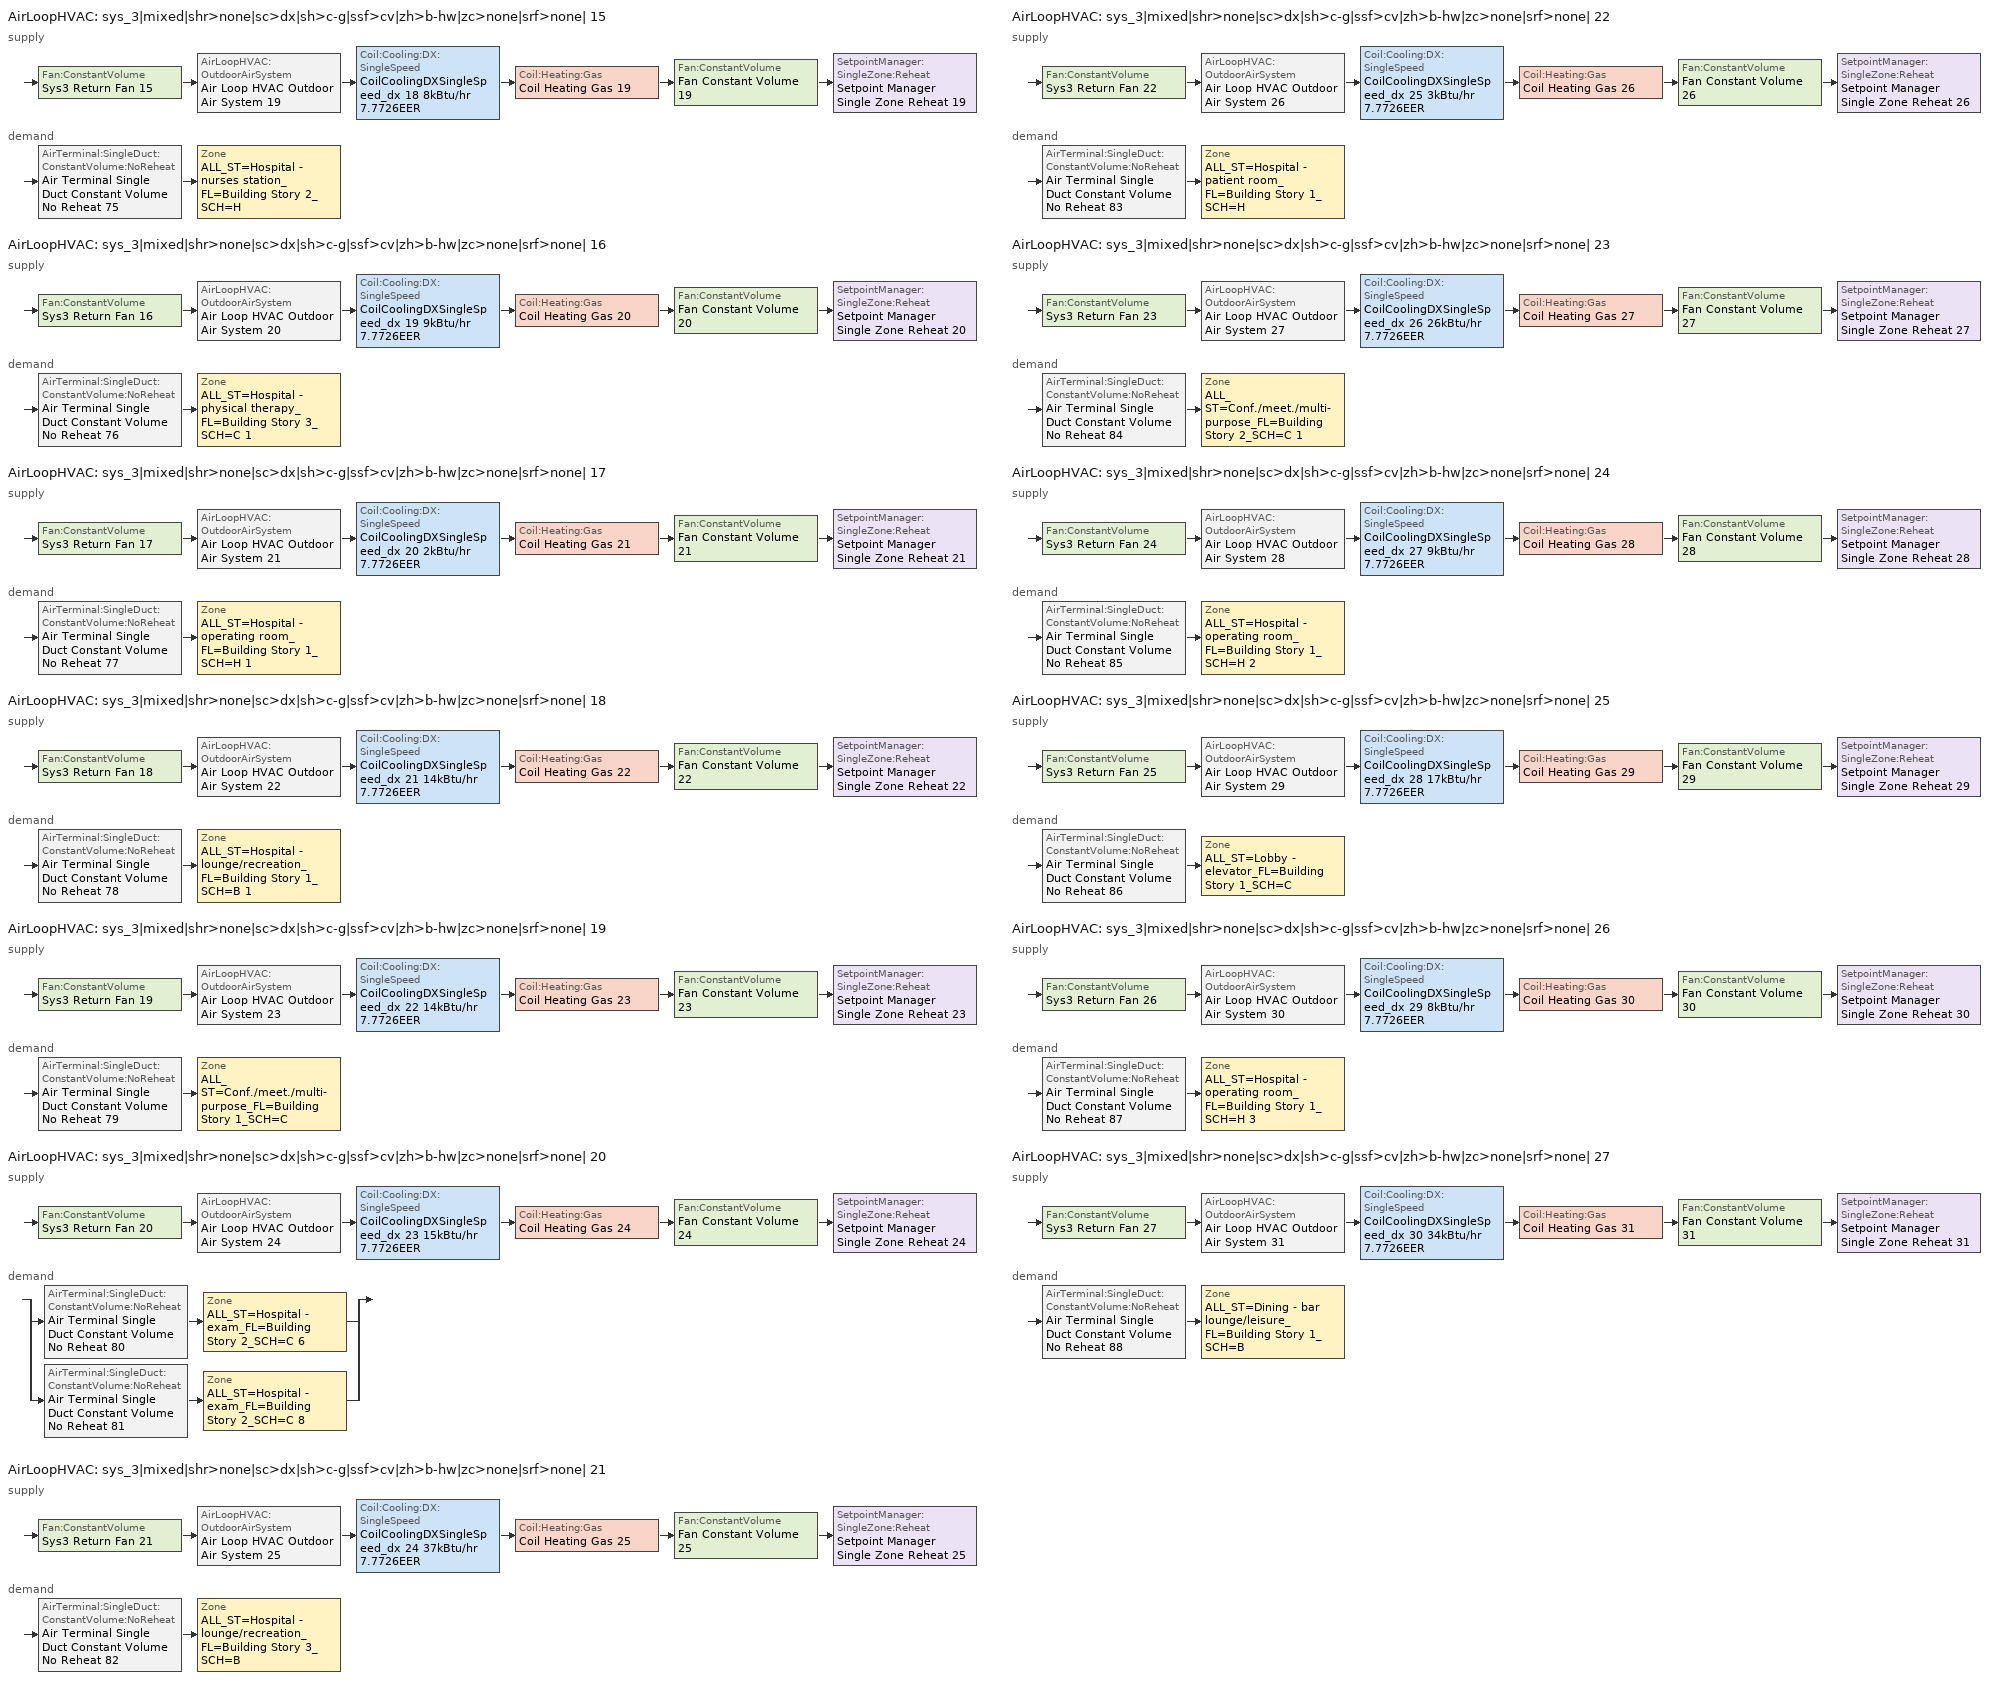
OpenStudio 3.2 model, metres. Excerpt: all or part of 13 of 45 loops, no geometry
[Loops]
AirLoopHVAC 'sys_3|mixed|shr>none|sc>dx|sh>c-g|ssf>cv|zh>b-hw|zc>none|srf>none| 15'
 supply: Fan:ConstantVolume 'Sys3 Return Fan 15' > AirLoopHVAC:OutdoorAirSystem 'Air Loop HVAC Outdoor Air System 19' > Coil:Cooling:DX:SingleSpeed 'CoilCoolingDXSingleSpeed_dx 18 8kBtu/hr 7.7726EER' > Coil:Heating:Gas 'Coil Heating Gas 19' > Fan:ConstantVolume 'Fan Constant Volume 19' > SetpointManager:SingleZone:Reheat 'Setpoint Manager Single Zone Reheat 19'
 demand: AirTerminal:SingleDuct:ConstantVolume:NoReheat 'Air Terminal Single Duct Constant Volume No Reheat 75' > Zone 'ALL_ST=Hospital - nurses station_FL=Building Story 2_SCH=H'
AirLoopHVAC 'sys_3|mixed|shr>none|sc>dx|sh>c-g|ssf>cv|zh>b-hw|zc>none|srf>none| 16'
 supply: Fan:ConstantVolume 'Sys3 Return Fan 16' > AirLoopHVAC:OutdoorAirSystem 'Air Loop HVAC Outdoor Air System 20' > Coil:Cooling:DX:SingleSpeed 'CoilCoolingDXSingleSpeed_dx 19 9kBtu/hr 7.7726EER' > Coil:Heating:Gas 'Coil Heating Gas 20' > Fan:ConstantVolume 'Fan Constant Volume 20' > SetpointManager:SingleZone:Reheat 'Setpoint Manager Single Zone Reheat 20'
 demand: AirTerminal:SingleDuct:ConstantVolume:NoReheat 'Air Terminal Single Duct Constant Volume No Reheat 76' > Zone 'ALL_ST=Hospital - physical therapy_FL=Building Story 3_SCH=C 1'
AirLoopHVAC 'sys_3|mixed|shr>none|sc>dx|sh>c-g|ssf>cv|zh>b-hw|zc>none|srf>none| 17'
 supply: Fan:ConstantVolume 'Sys3 Return Fan 17' > AirLoopHVAC:OutdoorAirSystem 'Air Loop HVAC Outdoor Air System 21' > Coil:Cooling:DX:SingleSpeed 'CoilCoolingDXSingleSpeed_dx 20 2kBtu/hr 7.7726EER' > Coil:Heating:Gas 'Coil Heating Gas 21' > Fan:ConstantVolume 'Fan Constant Volume 21' > SetpointManager:SingleZone:Reheat 'Setpoint Manager Single Zone Reheat 21'
 demand: AirTerminal:SingleDuct:ConstantVolume:NoReheat 'Air Terminal Single Duct Constant Volume No Reheat 77' > Zone 'ALL_ST=Hospital - operating room_FL=Building Story 1_SCH=H 1'
AirLoopHVAC 'sys_3|mixed|shr>none|sc>dx|sh>c-g|ssf>cv|zh>b-hw|zc>none|srf>none| 18'
 supply: Fan:ConstantVolume 'Sys3 Return Fan 18' > AirLoopHVAC:OutdoorAirSystem 'Air Loop HVAC Outdoor Air System 22' > Coil:Cooling:DX:SingleSpeed 'CoilCoolingDXSingleSpeed_dx 21 14kBtu/hr 7.7726EER' > Coil:Heating:Gas 'Coil Heating Gas 22' > Fan:ConstantVolume 'Fan Constant Volume 22' > SetpointManager:SingleZone:Reheat 'Setpoint Manager Single Zone Reheat 22'
 demand: AirTerminal:SingleDuct:ConstantVolume:NoReheat 'Air Terminal Single Duct Constant Volume No Reheat 78' > Zone 'ALL_ST=Hospital - lounge/recreation_FL=Building Story 1_SCH=B 1'
AirLoopHVAC 'sys_3|mixed|shr>none|sc>dx|sh>c-g|ssf>cv|zh>b-hw|zc>none|srf>none| 19'
 supply: Fan:ConstantVolume 'Sys3 Return Fan 19' > AirLoopHVAC:OutdoorAirSystem 'Air Loop HVAC Outdoor Air System 23' > Coil:Cooling:DX:SingleSpeed 'CoilCoolingDXSingleSpeed_dx 22 14kBtu/hr 7.7726EER' > Coil:Heating:Gas 'Coil Heating Gas 23' > Fan:ConstantVolume 'Fan Constant Volume 23' > SetpointManager:SingleZone:Reheat 'Setpoint Manager Single Zone Reheat 23'
 demand: AirTerminal:SingleDuct:ConstantVolume:NoReheat 'Air Terminal Single Duct Constant Volume No Reheat 79' > Zone 'ALL_ST=Conf./meet./multi-purpose_FL=Building Story 1_SCH=C'
AirLoopHVAC 'sys_3|mixed|shr>none|sc>dx|sh>c-g|ssf>cv|zh>b-hw|zc>none|srf>none| 20'
 supply: Fan:ConstantVolume 'Sys3 Return Fan 20' > AirLoopHVAC:OutdoorAirSystem 'Air Loop HVAC Outdoor Air System 24' > Coil:Cooling:DX:SingleSpeed 'CoilCoolingDXSingleSpeed_dx 23 15kBtu/hr 7.7726EER' > Coil:Heating:Gas 'Coil Heating Gas 24' > Fan:ConstantVolume 'Fan Constant Volume 24' > SetpointManager:SingleZone:Reheat 'Setpoint Manager Single Zone Reheat 24'
 demand: split
  | AirTerminal:SingleDuct:ConstantVolume:NoReheat 'Air Terminal Single Duct Constant Volume No Reheat 80' > Zone 'ALL_ST=Hospital - exam_FL=Building Story 2_SCH=C 6'
  | AirTerminal:SingleDuct:ConstantVolume:NoReheat 'Air Terminal Single Duct Constant Volume No Reheat 81' > Zone 'ALL_ST=Hospital - exam_FL=Building Story 2_SCH=C 8'
AirLoopHVAC 'sys_3|mixed|shr>none|sc>dx|sh>c-g|ssf>cv|zh>b-hw|zc>none|srf>none| 21'
 supply: Fan:ConstantVolume 'Sys3 Return Fan 21' > AirLoopHVAC:OutdoorAirSystem 'Air Loop HVAC Outdoor Air System 25' > Coil:Cooling:DX:SingleSpeed 'CoilCoolingDXSingleSpeed_dx 24 37kBtu/hr 7.7726EER' > Coil:Heating:Gas 'Coil Heating Gas 25' > Fan:ConstantVolume 'Fan Constant Volume 25' > SetpointManager:SingleZone:Reheat 'Setpoint Manager Single Zone Reheat 25'
 demand: AirTerminal:SingleDuct:ConstantVolume:NoReheat 'Air Terminal Single Duct Constant Volume No Reheat 82' > Zone 'ALL_ST=Hospital - lounge/recreation_FL=Building Story 3_SCH=B'
AirLoopHVAC 'sys_3|mixed|shr>none|sc>dx|sh>c-g|ssf>cv|zh>b-hw|zc>none|srf>none| 22'
 supply: Fan:ConstantVolume 'Sys3 Return Fan 22' > AirLoopHVAC:OutdoorAirSystem 'Air Loop HVAC Outdoor Air System 26' > Coil:Cooling:DX:SingleSpeed 'CoilCoolingDXSingleSpeed_dx 25 3kBtu/hr 7.7726EER' > Coil:Heating:Gas 'Coil Heating Gas 26' > Fan:ConstantVolume 'Fan Constant Volume 26' > SetpointManager:SingleZone:Reheat 'Setpoint Manager Single Zone Reheat 26'
 demand: AirTerminal:SingleDuct:ConstantVolume:NoReheat 'Air Terminal Single Duct Constant Volume No Reheat 83' > Zone 'ALL_ST=Hospital - patient room_FL=Building Story 1_SCH=H'
AirLoopHVAC 'sys_3|mixed|shr>none|sc>dx|sh>c-g|ssf>cv|zh>b-hw|zc>none|srf>none| 23'
 supply: Fan:ConstantVolume 'Sys3 Return Fan 23' > AirLoopHVAC:OutdoorAirSystem 'Air Loop HVAC Outdoor Air System 27' > Coil:Cooling:DX:SingleSpeed 'CoilCoolingDXSingleSpeed_dx 26 26kBtu/hr 7.7726EER' > Coil:Heating:Gas 'Coil Heating Gas 27' > Fan:ConstantVolume 'Fan Constant Volume 27' > SetpointManager:SingleZone:Reheat 'Setpoint Manager Single Zone Reheat 27'
 demand: AirTerminal:SingleDuct:ConstantVolume:NoReheat 'Air Terminal Single Duct Constant Volume No Reheat 84' > Zone 'ALL_ST=Conf./meet./multi-purpose_FL=Building Story 2_SCH=C 1'
AirLoopHVAC 'sys_3|mixed|shr>none|sc>dx|sh>c-g|ssf>cv|zh>b-hw|zc>none|srf>none| 24'
 supply: Fan:ConstantVolume 'Sys3 Return Fan 24' > AirLoopHVAC:OutdoorAirSystem 'Air Loop HVAC Outdoor Air System 28' > Coil:Cooling:DX:SingleSpeed 'CoilCoolingDXSingleSpeed_dx 27 9kBtu/hr 7.7726EER' > Coil:Heating:Gas 'Coil Heating Gas 28' > Fan:ConstantVolume 'Fan Constant Volume 28' > SetpointManager:SingleZone:Reheat 'Setpoint Manager Single Zone Reheat 28'
 demand: AirTerminal:SingleDuct:ConstantVolume:NoReheat 'Air Terminal Single Duct Constant Volume No Reheat 85' > Zone 'ALL_ST=Hospital - operating room_FL=Building Story 1_SCH=H 2'
AirLoopHVAC 'sys_3|mixed|shr>none|sc>dx|sh>c-g|ssf>cv|zh>b-hw|zc>none|srf>none| 25'
 supply: Fan:ConstantVolume 'Sys3 Return Fan 25' > AirLoopHVAC:OutdoorAirSystem 'Air Loop HVAC Outdoor Air System 29' > Coil:Cooling:DX:SingleSpeed 'CoilCoolingDXSingleSpeed_dx 28 17kBtu/hr 7.7726EER' > Coil:Heating:Gas 'Coil Heating Gas 29' > Fan:ConstantVolume 'Fan Constant Volume 29' > SetpointManager:SingleZone:Reheat 'Setpoint Manager Single Zone Reheat 29'
 demand: AirTerminal:SingleDuct:ConstantVolume:NoReheat 'Air Terminal Single Duct Constant Volume No Reheat 86' > Zone 'ALL_ST=Lobby - elevator_FL=Building Story 1_SCH=C'
AirLoopHVAC 'sys_3|mixed|shr>none|sc>dx|sh>c-g|ssf>cv|zh>b-hw|zc>none|srf>none| 26'
 supply: Fan:ConstantVolume 'Sys3 Return Fan 26' > AirLoopHVAC:OutdoorAirSystem 'Air Loop HVAC Outdoor Air System 30' > Coil:Cooling:DX:SingleSpeed 'CoilCoolingDXSingleSpeed_dx 29 8kBtu/hr 7.7726EER' > Coil:Heating:Gas 'Coil Heating Gas 30' > Fan:ConstantVolume 'Fan Constant Volume 30' > SetpointManager:SingleZone:Reheat 'Setpoint Manager Single Zone Reheat 30'
 demand: AirTerminal:SingleDuct:ConstantVolume:NoReheat 'Air Terminal Single Duct Constant Volume No Reheat 87' > Zone 'ALL_ST=Hospital - operating room_FL=Building Story 1_SCH=H 3'
AirLoopHVAC 'sys_3|mixed|shr>none|sc>dx|sh>c-g|ssf>cv|zh>b-hw|zc>none|srf>none| 27'
 supply: Fan:ConstantVolume 'Sys3 Return Fan 27' > AirLoopHVAC:OutdoorAirSystem 'Air Loop HVAC Outdoor Air System 31' > Coil:Cooling:DX:SingleSpeed 'CoilCoolingDXSingleSpeed_dx 30 34kBtu/hr 7.7726EER' > Coil:Heating:Gas 'Coil Heating Gas 31' > Fan:ConstantVolume 'Fan Constant Volume 31' > SetpointManager:SingleZone:Reheat 'Setpoint Manager Single Zone Reheat 31'
 demand: AirTerminal:SingleDuct:ConstantVolume:NoReheat 'Air Terminal Single Duct Constant Volume No Reheat 88' > Zone 'ALL_ST=Dining - bar lounge/leisure_FL=Building Story 1_SCH=B'
[Sizing:Zone] Zone Cooling Design Supply Air Temperature Input Method=TemperatureDifference; Zone Cooling Design Supply Air Temperature {C}=14; Zone Cooling Design Supply Air Temperature Difference {deltaC}=11; Zone Heating Design Supply Air Temperature Input Method=TemperatureDifference; Zone Heating Design Supply Air Temperature {C}=40; Zone Heating Design Supply Air Temperature Difference {deltaC}=21; Zone Cooling Design Supply Air Humidity Ratio {kg-H2O/kg-air}=0.0085; Zone Heating Design Supply Air Humidity Ratio {kg-H2O/kg-air}=0.008; Zone Heating Sizing Factor=1.3; Zone Cooling Sizing Factor=1.1; Cooling Design Air Flow Method=DesignDay; Heating Design Air Flow Method=DesignDay; Account for Dedicated Outdoor Air System=No; Dedicated Outdoor Air System Control Strategy=NeutralSupplyAir; Dedicated Outdoor Air Low Setpoint Temperature for Design {C}=autosize; Dedicated Outdoor Air High Setpoint Temperature for Design {C}=autosize
ALL_ST=Hospital - nurses station_FL=Building Story 2_SCH=H; ALL_ST=Hospital - physical therapy_FL=Building Story 3_SCH=C 1; ALL_ST=Hospital - operating room_FL=Building Story 1_SCH=H 1; ALL_ST=Hospital - lounge/recreation_FL=Building Story 1_SCH=B 1; ALL_ST=Conf./meet./multi-purpose_FL=Building Story 1_SCH=C; ALL_ST=Hospital - exam_FL=Building Story 2_SCH=C 6; ALL_ST=Hospital - lounge/recreation_FL=Building Story 3_SCH=B; ALL_ST=Hospital - patient room_FL=Building Story 1_SCH=H; ALL_ST=Conf./meet./multi-purpose_FL=Building Story 2_SCH=C 1; ALL_ST=Hospital - operating room_FL=Building Story 1_SCH=H 2; ALL_ST=Lobby - elevator_FL=Building Story 1_SCH=C; ALL_ST=Hospital - operating room_FL=Building Story 1_SCH=H 3; ALL_ST=Dining - bar lounge/leisure_FL=Building Story 1_SCH=B; ALL_ST=Hospital - exam_FL=Building Story 2_SCH=C 8
[Zone equipment]
ALL_ST=Hospital - nurses station_FL=Building Story 2_SCH=H: Air Terminal Single Duct Constant Volume No Reheat 75, Zone HVAC Baseboard Convective Water 75
ALL_ST=Hospital - physical therapy_FL=Building Story 3_SCH=C 1: Air Terminal Single Duct Constant Volume No Reheat 76, Zone HVAC Baseboard Convective Water 76
ALL_ST=Hospital - operating room_FL=Building Story 1_SCH=H 1: Air Terminal Single Duct Constant Volume No Reheat 77, Zone HVAC Baseboard Convective Water 77
ALL_ST=Hospital - lounge/recreation_FL=Building Story 1_SCH=B 1: Air Terminal Single Duct Constant Volume No Reheat 78, Zone HVAC Baseboard Convective Water 78
ALL_ST=Conf./meet./multi-purpose_FL=Building Story 1_SCH=C: Air Terminal Single Duct Constant Volume No Reheat 79, Zone HVAC Baseboard Convective Water 79
ALL_ST=Hospital - exam_FL=Building Story 2_SCH=C 6: Air Terminal Single Duct Constant Volume No Reheat 80, Zone HVAC Baseboard Convective Water 80
ALL_ST=Hospital - lounge/recreation_FL=Building Story 3_SCH=B: Air Terminal Single Duct Constant Volume No Reheat 82, Zone HVAC Baseboard Convective Water 82
ALL_ST=Hospital - patient room_FL=Building Story 1_SCH=H: Air Terminal Single Duct Constant Volume No Reheat 83, Zone HVAC Baseboard Convective Water 83
ALL_ST=Conf./meet./multi-purpose_FL=Building Story 2_SCH=C 1: Air Terminal Single Duct Constant Volume No Reheat 84, Zone HVAC Baseboard Convective Water 84
ALL_ST=Hospital - operating room_FL=Building Story 1_SCH=H 2: Air Terminal Single Duct Constant Volume No Reheat 85, Zone HVAC Baseboard Convective Water 85
ALL_ST=Lobby - elevator_FL=Building Story 1_SCH=C: Air Terminal Single Duct Constant Volume No Reheat 86, Zone HVAC Baseboard Convective Water 86
ALL_ST=Hospital - operating room_FL=Building Story 1_SCH=H 3: Air Terminal Single Duct Constant Volume No Reheat 87, Zone HVAC Baseboard Convective Water 87
ALL_ST=Dining - bar lounge/leisure_FL=Building Story 1_SCH=B: Air Terminal Single Duct Constant Volume No Reheat 88, Zone HVAC Baseboard Convective Water 88
ALL_ST=Hospital - exam_FL=Building Story 2_SCH=C 8: Air Terminal Single Duct Constant Volume No Reheat 81, Zone HVAC Baseboard Convective Water 81
[AirLoopHVAC] Design Supply Air Flow Rate {m3/s}=autosize; Design Return Air Flow Fraction of Supply Air Flow=1
Name | Availability Schedule
sys_3|mixed|shr>none|sc>dx|sh>c-g|ssf>cv|zh>b-hw|zc>none|srf>none| 15 | sys_3|mixed|shr>none|sc>dx|sh>c-g|ssf>cv|zh>b-hw|zc>none|srf>none| 15 Occ Sch
sys_3|mixed|shr>none|sc>dx|sh>c-g|ssf>cv|zh>b-hw|zc>none|srf>none| 16 | sys_3|mixed|shr>none|sc>dx|sh>c-g|ssf>cv|zh>b-hw|zc>none|srf>none| 16 Occ Sch
sys_3|mixed|shr>none|sc>dx|sh>c-g|ssf>cv|zh>b-hw|zc>none|srf>none| 17 | sys_3|mixed|shr>none|sc>dx|sh>c-g|ssf>cv|zh>b-hw|zc>none|srf>none| 17 Occ Sch
sys_3|mixed|shr>none|sc>dx|sh>c-g|ssf>cv|zh>b-hw|zc>none|srf>none| 18 | sys_3|mixed|shr>none|sc>dx|sh>c-g|ssf>cv|zh>b-hw|zc>none|srf>none| 18 Occ Sch
sys_3|mixed|shr>none|sc>dx|sh>c-g|ssf>cv|zh>b-hw|zc>none|srf>none| 19 | sys_3|mixed|shr>none|sc>dx|sh>c-g|ssf>cv|zh>b-hw|zc>none|srf>none| 19 Occ Sch
sys_3|mixed|shr>none|sc>dx|sh>c-g|ssf>cv|zh>b-hw|zc>none|srf>none| 20 | sys_3|mixed|shr>none|sc>dx|sh>c-g|ssf>cv|zh>b-hw|zc>none|srf>none| 20 Occ Sch
sys_3|mixed|shr>none|sc>dx|sh>c-g|ssf>cv|zh>b-hw|zc>none|srf>none| 21 | sys_3|mixed|shr>none|sc>dx|sh>c-g|ssf>cv|zh>b-hw|zc>none|srf>none| 21 Occ Sch
sys_3|mixed|shr>none|sc>dx|sh>c-g|ssf>cv|zh>b-hw|zc>none|srf>none| 22 | sys_3|mixed|shr>none|sc>dx|sh>c-g|ssf>cv|zh>b-hw|zc>none|srf>none| 22 Occ Sch
sys_3|mixed|shr>none|sc>dx|sh>c-g|ssf>cv|zh>b-hw|zc>none|srf>none| 23 | sys_3|mixed|shr>none|sc>dx|sh>c-g|ssf>cv|zh>b-hw|zc>none|srf>none| 23 Occ Sch
sys_3|mixed|shr>none|sc>dx|sh>c-g|ssf>cv|zh>b-hw|zc>none|srf>none| 24 | sys_3|mixed|shr>none|sc>dx|sh>c-g|ssf>cv|zh>b-hw|zc>none|srf>none| 24 Occ Sch
sys_3|mixed|shr>none|sc>dx|sh>c-g|ssf>cv|zh>b-hw|zc>none|srf>none| 25 | sys_3|mixed|shr>none|sc>dx|sh>c-g|ssf>cv|zh>b-hw|zc>none|srf>none| 25 Occ Sch
sys_3|mixed|shr>none|sc>dx|sh>c-g|ssf>cv|zh>b-hw|zc>none|srf>none| 26 | sys_3|mixed|shr>none|sc>dx|sh>c-g|ssf>cv|zh>b-hw|zc>none|srf>none| 26 Occ Sch
sys_3|mixed|shr>none|sc>dx|sh>c-g|ssf>cv|zh>b-hw|zc>none|srf>none| 27 | sys_3|mixed|shr>none|sc>dx|sh>c-g|ssf>cv|zh>b-hw|zc>none|srf>none| 27 Occ Sch
[Sizing:System] Type of Load to Size On=Sensible; Design Outdoor Air Flow Rate {m3/s}=Autosize; Central Heating Maximum System Air Flow Ratio=1; Preheat Design Temperature {C}=7; Preheat Design Humidity Ratio {kg-H2O/kg-Air}=0.008; Precool Design Temperature {C}=13; Precool Design Humidity Ratio {kg-H2O/kg-Air}=0.008; Central Cooling Design Supply Air Temperature {C}=13; Central Heating Design Supply Air Temperature {C}=43; Sizing Option=NonCoincident; 100% Outdoor Air in Cooling=No; 100% Outdoor Air in Heating=No; Central Cooling Design Supply Air Humidity Ratio {kg-H2O/kg-Air}=0.0085; Central Heating Design Supply Air Humidity Ratio {kg-H2O/kg-Air}=0.008; Cooling Design Air Flow Method=DesignDay; Cooling Design Air Flow Rate {m3/s}=0; Heating Design Air Flow Method=DesignDay; Heating Design Air Flow Rate {m3/s}=0; System Outdoor Air Method=ZoneSum; Zone Maximum Outdoor Air Fraction=1; Cooling Supply Air Flow Rate Per Floor Area {m3/s-m2}=0.00996765; Cooling Fraction of Autosized Cooling Supply Air Flow Rate=1; Cooling Supply Air Flow Rate Per Unit Cooling Capacity {m3/s-W}=3.94755e-05; Heating Supply Air Flow Rate Per Floor Area {m3/s-m2}=0.00996765; Heating Fraction of Autosized Heating Supply Air Flow Rate=1; Heating Fraction of Autosized Cooling Supply Air Flow Rate=1; Heating Supply Air Flow Rate Per Unit Heating Capacity {m3/s-W}=3.15882e-05; Cooling Design Capacity Method=CoolingDesignCapacity; Cooling Design Capacity {W}=autosize; Cooling Design Capacity Per Floor Area {W/m2}=234.7; Fraction of Autosized Cooling Design Capacity=1; Heating Design Capacity Method=HeatingDesignCapacity; Heating Design Capacity {W}=autosize; Heating Design Capacity Per Floor Area {W/m2}=157; Fraction of Autosized Heating Design Capacity=1; Central Cooling Capacity Control Method=OnOff
sys_3|mixed|shr>none|sc>dx|sh>c-g|ssf>cv|zh>b-hw|zc>none|srf>none| 15; sys_3|mixed|shr>none|sc>dx|sh>c-g|ssf>cv|zh>b-hw|zc>none|srf>none| 16; sys_3|mixed|shr>none|sc>dx|sh>c-g|ssf>cv|zh>b-hw|zc>none|srf>none| 17; sys_3|mixed|shr>none|sc>dx|sh>c-g|ssf>cv|zh>b-hw|zc>none|srf>none| 18; sys_3|mixed|shr>none|sc>dx|sh>c-g|ssf>cv|zh>b-hw|zc>none|srf>none| 19; sys_3|mixed|shr>none|sc>dx|sh>c-g|ssf>cv|zh>b-hw|zc>none|srf>none| 20; sys_3|mixed|shr>none|sc>dx|sh>c-g|ssf>cv|zh>b-hw|zc>none|srf>none| 21; sys_3|mixed|shr>none|sc>dx|sh>c-g|ssf>cv|zh>b-hw|zc>none|srf>none| 22; sys_3|mixed|shr>none|sc>dx|sh>c-g|ssf>cv|zh>b-hw|zc>none|srf>none| 23; sys_3|mixed|shr>none|sc>dx|sh>c-g|ssf>cv|zh>b-hw|zc>none|srf>none| 24; sys_3|mixed|shr>none|sc>dx|sh>c-g|ssf>cv|zh>b-hw|zc>none|srf>none| 25; sys_3|mixed|shr>none|sc>dx|sh>c-g|ssf>cv|zh>b-hw|zc>none|srf>none| 26; sys_3|mixed|shr>none|sc>dx|sh>c-g|ssf>cv|zh>b-hw|zc>none|srf>none| 27
[Fan:ConstantVolume] Availability Schedule=Always On Discrete; Maximum Flow Rate {m3/s}=AutoSize
Name | Fan Total Efficiency | Pressure Rise {Pa} | Motor Efficiency
Fan Constant Volume 19; Fan Constant Volume 20; Fan Constant Volume 21; Fan Constant Volume 22; Fan Constant Volume 23; Fan Constant Volume 24; Fan Constant Volume 25; Fan Constant Volume 26; Fan Constant Volume 27; Fan Constant Volume 28; Fan Constant Volume 29; Fan Constant Volume 30; Fan Constant Volume 31 | 0.39975 | 640 | 0.615
Sys3 Return Fan 15; Sys3 Return Fan 16; Sys3 Return Fan 17; Sys3 Return Fan 18; Sys3 Return Fan 19; Sys3 Return Fan 20; Sys3 Return Fan 21; Sys3 Return Fan 22; Sys3 Return Fan 23; Sys3 Return Fan 24; Sys3 Return Fan 25; Sys3 Return Fan 26; Sys3 Return Fan 27 | 0.25 | 150 | 0.385
[Coil:Heating:Gas] Availability Schedule=Always On Discrete; Gas Burner Efficiency=0.8; Nominal Capacity {W}=AutoSize; Parasitic Electric Load {W}=0; Part Load Fraction Correlation Curve=FURNACE-EFFPLR-NECB2011; Parasitic Gas Load {W}=0
Coil Heating Gas 19; Coil Heating Gas 20; Coil Heating Gas 21; Coil Heating Gas 22; Coil Heating Gas 23; Coil Heating Gas 24; Coil Heating Gas 25; Coil Heating Gas 26; Coil Heating Gas 27; Coil Heating Gas 28; Coil Heating Gas 29; Coil Heating Gas 30; Coil Heating Gas 31
[Coil:Cooling:DX:SingleSpeed] Availability Schedule=Always On Discrete; Rated Total Cooling Capacity {W}=autosize; Rated Sensible Heat Ratio=autosize; Rated COP {W/W}=2.72426; Rated Air Flow Rate {m3/s}=autosize; Rated Evaporator Fan Power Per Volume Flow Rate {W/(m3/s)}=773.3; Total Cooling Capacity Function of Temperature Curve=DXCOOL-NECB2011-REF-CAPFT; Total Cooling Capacity Function of Flow Fraction Curve=DXCOOL-NECB2011-REF-CAPFFLOW; Energy Input Ratio Function of Temperature Curve=DXCOOL-NECB2011-REF-COOLEIRFT; Energy Input Ratio Function of Flow Fraction Curve=DXCOOL-NECB2011-REF-COOLEIRFFLOW; Part Load Fraction Correlation Curve=DXCOOL-NECB2011-REF-COOLPLFFPLR; Minimum Outdoor Dry-Bulb Temperature for Compressor Operation {C}=-25; Condenser Type=AirCooled; Evaporative Condenser Effectiveness=0; Evaporative Condenser Air Flow Rate {m3/s}=Autosize; Evaporative Condenser Pump Rated Power Consumption {W}=Autosize; Crankcase Heater Capacity {W}=0; Maximum Outdoor Dry-Bulb Temperature for Crankcase Heater Operation {C}=0; Basin Heater Capacity {W/K}=0; Basin Heater Setpoint Temperature {C}=10
CoilCoolingDXSingleSpeed_dx 18 8kBtu/hr 7.7726EER; CoilCoolingDXSingleSpeed_dx 19 9kBtu/hr 7.7726EER; CoilCoolingDXSingleSpeed_dx 20 2kBtu/hr 7.7726EER; CoilCoolingDXSingleSpeed_dx 21 14kBtu/hr 7.7726EER; CoilCoolingDXSingleSpeed_dx 22 14kBtu/hr 7.7726EER; CoilCoolingDXSingleSpeed_dx 23 15kBtu/hr 7.7726EER; CoilCoolingDXSingleSpeed_dx 24 37kBtu/hr 7.7726EER; CoilCoolingDXSingleSpeed_dx 25 3kBtu/hr 7.7726EER; CoilCoolingDXSingleSpeed_dx 26 26kBtu/hr 7.7726EER; CoilCoolingDXSingleSpeed_dx 27 9kBtu/hr 7.7726EER; CoilCoolingDXSingleSpeed_dx 28 17kBtu/hr 7.7726EER; CoilCoolingDXSingleSpeed_dx 29 8kBtu/hr 7.7726EER; CoilCoolingDXSingleSpeed_dx 30 34kBtu/hr 7.7726EER
[Controller:OutdoorAir] Minimum Outdoor Air Flow Rate {m3/s}=autosize; Maximum Outdoor Air Flow Rate {m3/s}=Autosize; Economizer Control Type=NoEconomizer; Economizer Control Action Type=ModulateFlow; Economizer Maximum Limit Dry-Bulb Temperature {C}=28; Economizer Maximum Limit Enthalpy {J/kg}=64000; Economizer Minimum Limit Dry-Bulb Temperature {C}=-100; Lockout Type=NoLockout; Minimum Limit Type=FixedMinimum; High Humidity Control=No; Heat Recovery Bypass Control Type=BypassWhenWithinEconomizerLimits
Name | Minimum Outdoor Air Schedule | Controller Mechanical Ventilation
Controller Outdoor Air 19 | sys_3|mixed|shr>none|sc>dx|sh>c-g|ssf>cv|zh>b-hw|zc>none|srf>none| 15 Occ Sch | Controller Mechanical Ventilation 19
Controller Outdoor Air 20 | sys_3|mixed|shr>none|sc>dx|sh>c-g|ssf>cv|zh>b-hw|zc>none|srf>none| 16 Occ Sch | Controller Mechanical Ventilation 20
Controller Outdoor Air 21 | sys_3|mixed|shr>none|sc>dx|sh>c-g|ssf>cv|zh>b-hw|zc>none|srf>none| 17 Occ Sch | Controller Mechanical Ventilation 21
Controller Outdoor Air 22 | sys_3|mixed|shr>none|sc>dx|sh>c-g|ssf>cv|zh>b-hw|zc>none|srf>none| 18 Occ Sch | Controller Mechanical Ventilation 22
Controller Outdoor Air 23 | sys_3|mixed|shr>none|sc>dx|sh>c-g|ssf>cv|zh>b-hw|zc>none|srf>none| 19 Occ Sch | Controller Mechanical Ventilation 23
Controller Outdoor Air 24 | sys_3|mixed|shr>none|sc>dx|sh>c-g|ssf>cv|zh>b-hw|zc>none|srf>none| 20 Occ Sch | Controller Mechanical Ventilation 24
Controller Outdoor Air 25 | sys_3|mixed|shr>none|sc>dx|sh>c-g|ssf>cv|zh>b-hw|zc>none|srf>none| 21 Occ Sch | Controller Mechanical Ventilation 25
Controller Outdoor Air 26 | sys_3|mixed|shr>none|sc>dx|sh>c-g|ssf>cv|zh>b-hw|zc>none|srf>none| 22 Occ Sch | Controller Mechanical Ventilation 26
Controller Outdoor Air 27 | sys_3|mixed|shr>none|sc>dx|sh>c-g|ssf>cv|zh>b-hw|zc>none|srf>none| 23 Occ Sch | Controller Mechanical Ventilation 27
Controller Outdoor Air 28 | sys_3|mixed|shr>none|sc>dx|sh>c-g|ssf>cv|zh>b-hw|zc>none|srf>none| 24 Occ Sch | Controller Mechanical Ventilation 28
Controller Outdoor Air 29 | sys_3|mixed|shr>none|sc>dx|sh>c-g|ssf>cv|zh>b-hw|zc>none|srf>none| 25 Occ Sch | Controller Mechanical Ventilation 29
Controller Outdoor Air 30 | sys_3|mixed|shr>none|sc>dx|sh>c-g|ssf>cv|zh>b-hw|zc>none|srf>none| 26 Occ Sch | Controller Mechanical Ventilation 30
Controller Outdoor Air 31 | sys_3|mixed|shr>none|sc>dx|sh>c-g|ssf>cv|zh>b-hw|zc>none|srf>none| 27 Occ Sch | Controller Mechanical Ventilation 31
[Controller:MechanicalVentilation] Availability Schedule=Always On Discrete; System Outdoor Air Method=ZoneSum
Controller Mechanical Ventilation 19; Controller Mechanical Ventilation 20; Controller Mechanical Ventilation 21; Controller Mechanical Ventilation 22; Controller Mechanical Ventilation 23; Controller Mechanical Ventilation 24; Controller Mechanical Ventilation 25; Controller Mechanical Ventilation 26; Controller Mechanical Ventilation 27; Controller Mechanical Ventilation 28; Controller Mechanical Ventilation 29; Controller Mechanical Ventilation 30; Controller Mechanical Ventilation 31
[AirLoopHVAC:OutdoorAirSystem]
Name | Controller
Air Loop HVAC Outdoor Air System 19 | Controller Outdoor Air 19
Air Loop HVAC Outdoor Air System 20 | Controller Outdoor Air 20
Air Loop HVAC Outdoor Air System 21 | Controller Outdoor Air 21
Air Loop HVAC Outdoor Air System 22 | Controller Outdoor Air 22
Air Loop HVAC Outdoor Air System 23 | Controller Outdoor Air 23
Air Loop HVAC Outdoor Air System 24 | Controller Outdoor Air 24
Air Loop HVAC Outdoor Air System 25 | Controller Outdoor Air 25
Air Loop HVAC Outdoor Air System 26 | Controller Outdoor Air 26
Air Loop HVAC Outdoor Air System 27 | Controller Outdoor Air 27
Air Loop HVAC Outdoor Air System 28 | Controller Outdoor Air 28
Air Loop HVAC Outdoor Air System 29 | Controller Outdoor Air 29
Air Loop HVAC Outdoor Air System 30 | Controller Outdoor Air 30
Air Loop HVAC Outdoor Air System 31 | Controller Outdoor Air 31
[SetpointManager:SingleZone:Reheat] Minimum Supply Air Temperature {C}=13; Maximum Supply Air Temperature {C}=43
Name | Control Zone
Setpoint Manager Single Zone Reheat 19 | ALL_ST=Hospital - nurses station_FL=Building Story 2_SCH=H
Setpoint Manager Single Zone Reheat 20 | ALL_ST=Hospital - physical therapy_FL=Building Story 3_SCH=C 1
Setpoint Manager Single Zone Reheat 21 | ALL_ST=Hospital - operating room_FL=Building Story 1_SCH=H 1
Setpoint Manager Single Zone Reheat 22 | ALL_ST=Hospital - lounge/recreation_FL=Building Story 1_SCH=B 1
Setpoint Manager Single Zone Reheat 23 | ALL_ST=Conf./meet./multi-purpose_FL=Building Story 1_SCH=C
Setpoint Manager Single Zone Reheat 24 | ALL_ST=Hospital - exam_FL=Building Story 2_SCH=C 8
Setpoint Manager Single Zone Reheat 25 | ALL_ST=Hospital - lounge/recreation_FL=Building Story 3_SCH=B
Setpoint Manager Single Zone Reheat 26 | ALL_ST=Hospital - patient room_FL=Building Story 1_SCH=H
Setpoint Manager Single Zone Reheat 27 | ALL_ST=Conf./meet./multi-purpose_FL=Building Story 2_SCH=C 1
Setpoint Manager Single Zone Reheat 28 | ALL_ST=Hospital - operating room_FL=Building Story 1_SCH=H 2
Setpoint Manager Single Zone Reheat 29 | ALL_ST=Lobby - elevator_FL=Building Story 1_SCH=C
Setpoint Manager Single Zone Reheat 30 | ALL_ST=Hospital - operating room_FL=Building Story 1_SCH=H 3
Setpoint Manager Single Zone Reheat 31 | ALL_ST=Dining - bar lounge/leisure_FL=Building Story 1_SCH=B
[AirTerminal:SingleDuct:ConstantVolume:NoReheat] Availability Schedule=Always On Discrete; Maximum Air Flow Rate {m3/s}=AutoSize
Air Terminal Single Duct Constant Volume No Reheat 75; Air Terminal Single Duct Constant Volume No Reheat 76; Air Terminal Single Duct Constant Volume No Reheat 77; Air Terminal Single Duct Constant Volume No Reheat 78; Air Terminal Single Duct Constant Volume No Reheat 79; Air Terminal Single Duct Constant Volume No Reheat 80; Air Terminal Single Duct Constant Volume No Reheat 81; Air Terminal Single Duct Constant Volume No Reheat 82; Air Terminal Single Duct Constant Volume No Reheat 83; Air Terminal Single Duct Constant Volume No Reheat 84; Air Terminal Single Duct Constant Volume No Reheat 85; Air Terminal Single Duct Constant Volume No Reheat 86; Air Terminal Single Duct Constant Volume No Reheat 87; Air Terminal Single Duct Constant Volume No Reheat 88
[Schedule:Ruleset]
Name | Default Day Schedule | Summer Design Day Schedule | Winter Design Day Schedule
sys_3|mixed|shr>none|sc>dx|sh>c-g|ssf>cv|zh>b-hw|zc>none|srf>none| 15 Occ Sch | sys_3|mixed|shr>none|sc>dx|sh>c-g|ssf>cv|zh>b-hw|zc>none|srf>none| 15 Occ Sch Default | sys_3|mixed|shr>none|sc>dx|sh>c-g|ssf>cv|zh>b-hw|zc>none|srf>none| 15 Occ Sch Summer Design Day | sys_3|mixed|shr>none|sc>dx|sh>c-g|ssf>cv|zh>b-hw|zc>none|srf>none| 15 Occ Sch Winter Design Day
sys_3|mixed|shr>none|sc>dx|sh>c-g|ssf>cv|zh>b-hw|zc>none|srf>none| 16 Occ Sch | sys_3|mixed|shr>none|sc>dx|sh>c-g|ssf>cv|zh>b-hw|zc>none|srf>none| 16 Occ Sch Default | sys_3|mixed|shr>none|sc>dx|sh>c-g|ssf>cv|zh>b-hw|zc>none|srf>none| 16 Occ Sch Summer Design Day | sys_3|mixed|shr>none|sc>dx|sh>c-g|ssf>cv|zh>b-hw|zc>none|srf>none| 16 Occ Sch Winter Design Day
sys_3|mixed|shr>none|sc>dx|sh>c-g|ssf>cv|zh>b-hw|zc>none|srf>none| 17 Occ Sch | sys_3|mixed|shr>none|sc>dx|sh>c-g|ssf>cv|zh>b-hw|zc>none|srf>none| 17 Occ Sch Default | sys_3|mixed|shr>none|sc>dx|sh>c-g|ssf>cv|zh>b-hw|zc>none|srf>none| 17 Occ Sch Summer Design Day | sys_3|mixed|shr>none|sc>dx|sh>c-g|ssf>cv|zh>b-hw|zc>none|srf>none| 17 Occ Sch Winter Design Day
sys_3|mixed|shr>none|sc>dx|sh>c-g|ssf>cv|zh>b-hw|zc>none|srf>none| 18 Occ Sch | sys_3|mixed|shr>none|sc>dx|sh>c-g|ssf>cv|zh>b-hw|zc>none|srf>none| 18 Occ Sch Default | sys_3|mixed|shr>none|sc>dx|sh>c-g|ssf>cv|zh>b-hw|zc>none|srf>none| 18 Occ Sch Summer Design Day | sys_3|mixed|shr>none|sc>dx|sh>c-g|ssf>cv|zh>b-hw|zc>none|srf>none| 18 Occ Sch Winter Design Day
sys_3|mixed|shr>none|sc>dx|sh>c-g|ssf>cv|zh>b-hw|zc>none|srf>none| 19 Occ Sch | sys_3|mixed|shr>none|sc>dx|sh>c-g|ssf>cv|zh>b-hw|zc>none|srf>none| 19 Occ Sch Default | sys_3|mixed|shr>none|sc>dx|sh>c-g|ssf>cv|zh>b-hw|zc>none|srf>none| 19 Occ Sch Summer Design Day | sys_3|mixed|shr>none|sc>dx|sh>c-g|ssf>cv|zh>b-hw|zc>none|srf>none| 19 Occ Sch Winter Design Day
sys_3|mixed|shr>none|sc>dx|sh>c-g|ssf>cv|zh>b-hw|zc>none|srf>none| 20 Occ Sch | sys_3|mixed|shr>none|sc>dx|sh>c-g|ssf>cv|zh>b-hw|zc>none|srf>none| 20 Occ Sch Default | sys_3|mixed|shr>none|sc>dx|sh>c-g|ssf>cv|zh>b-hw|zc>none|srf>none| 20 Occ Sch Summer Design Day | sys_3|mixed|shr>none|sc>dx|sh>c-g|ssf>cv|zh>b-hw|zc>none|srf>none| 20 Occ Sch Winter Design Day
sys_3|mixed|shr>none|sc>dx|sh>c-g|ssf>cv|zh>b-hw|zc>none|srf>none| 21 Occ Sch | sys_3|mixed|shr>none|sc>dx|sh>c-g|ssf>cv|zh>b-hw|zc>none|srf>none| 21 Occ Sch Default | sys_3|mixed|shr>none|sc>dx|sh>c-g|ssf>cv|zh>b-hw|zc>none|srf>none| 21 Occ Sch Summer Design Day | sys_3|mixed|shr>none|sc>dx|sh>c-g|ssf>cv|zh>b-hw|zc>none|srf>none| 21 Occ Sch Winter Design Day
sys_3|mixed|shr>none|sc>dx|sh>c-g|ssf>cv|zh>b-hw|zc>none|srf>none| 22 Occ Sch | sys_3|mixed|shr>none|sc>dx|sh>c-g|ssf>cv|zh>b-hw|zc>none|srf>none| 22 Occ Sch Default | sys_3|mixed|shr>none|sc>dx|sh>c-g|ssf>cv|zh>b-hw|zc>none|srf>none| 22 Occ Sch Summer Design Day | sys_3|mixed|shr>none|sc>dx|sh>c-g|ssf>cv|zh>b-hw|zc>none|srf>none| 22 Occ Sch Winter Design Day
sys_3|mixed|shr>none|sc>dx|sh>c-g|ssf>cv|zh>b-hw|zc>none|srf>none| 23 Occ Sch | sys_3|mixed|shr>none|sc>dx|sh>c-g|ssf>cv|zh>b-hw|zc>none|srf>none| 23 Occ Sch Default | sys_3|mixed|shr>none|sc>dx|sh>c-g|ssf>cv|zh>b-hw|zc>none|srf>none| 23 Occ Sch Summer Design Day | sys_3|mixed|shr>none|sc>dx|sh>c-g|ssf>cv|zh>b-hw|zc>none|srf>none| 23 Occ Sch Winter Design Day
sys_3|mixed|shr>none|sc>dx|sh>c-g|ssf>cv|zh>b-hw|zc>none|srf>none| 24 Occ Sch | sys_3|mixed|shr>none|sc>dx|sh>c-g|ssf>cv|zh>b-hw|zc>none|srf>none| 24 Occ Sch Default | sys_3|mixed|shr>none|sc>dx|sh>c-g|ssf>cv|zh>b-hw|zc>none|srf>none| 24 Occ Sch Summer Design Day | sys_3|mixed|shr>none|sc>dx|sh>c-g|ssf>cv|zh>b-hw|zc>none|srf>none| 24 Occ Sch Winter Design Day
sys_3|mixed|shr>none|sc>dx|sh>c-g|ssf>cv|zh>b-hw|zc>none|srf>none| 25 Occ Sch | sys_3|mixed|shr>none|sc>dx|sh>c-g|ssf>cv|zh>b-hw|zc>none|srf>none| 25 Occ Sch Default | sys_3|mixed|shr>none|sc>dx|sh>c-g|ssf>cv|zh>b-hw|zc>none|srf>none| 25 Occ Sch Summer Design Day | sys_3|mixed|shr>none|sc>dx|sh>c-g|ssf>cv|zh>b-hw|zc>none|srf>none| 25 Occ Sch Winter Design Day
sys_3|mixed|shr>none|sc>dx|sh>c-g|ssf>cv|zh>b-hw|zc>none|srf>none| 26 Occ Sch | sys_3|mixed|shr>none|sc>dx|sh>c-g|ssf>cv|zh>b-hw|zc>none|srf>none| 26 Occ Sch Default | sys_3|mixed|shr>none|sc>dx|sh>c-g|ssf>cv|zh>b-hw|zc>none|srf>none| 26 Occ Sch Summer Design Day | sys_3|mixed|shr>none|sc>dx|sh>c-g|ssf>cv|zh>b-hw|zc>none|srf>none| 26 Occ Sch Winter Design Day
sys_3|mixed|shr>none|sc>dx|sh>c-g|ssf>cv|zh>b-hw|zc>none|srf>none| 27 Occ Sch | sys_3|mixed|shr>none|sc>dx|sh>c-g|ssf>cv|zh>b-hw|zc>none|srf>none| 27 Occ Sch Default | sys_3|mixed|shr>none|sc>dx|sh>c-g|ssf>cv|zh>b-hw|zc>none|srf>none| 27 Occ Sch Summer Design Day | sys_3|mixed|shr>none|sc>dx|sh>c-g|ssf>cv|zh>b-hw|zc>none|srf>none| 27 Occ Sch Winter Design Day
[Schedule:Day]
sys_3|mixed|shr>none|sc>dx|sh>c-g|ssf>cv|zh>b-hw|zc>none|srf>none| 15 Occ Sch Default; sys_3|mixed|shr>none|sc>dx|sh>c-g|ssf>cv|zh>b-hw|zc>none|srf>none| 15 Occ Sch Winter Design Day; sys_3|mixed|shr>none|sc>dx|sh>c-g|ssf>cv|zh>b-hw|zc>none|srf>none| 15 Occ Sch Summer Design Day; sys_3|mixed|shr>none|sc>dx|sh>c-g|ssf>cv|zh>b-hw|zc>none|srf>none| 16 Occ Sch Winter Design Day; sys_3|mixed|shr>none|sc>dx|sh>c-g|ssf>cv|zh>b-hw|zc>none|srf>none| 16 Occ Sch Summer Design Day; sys_3|mixed|shr>none|sc>dx|sh>c-g|ssf>cv|zh>b-hw|zc>none|srf>none| 17 Occ Sch Default; sys_3|mixed|shr>none|sc>dx|sh>c-g|ssf>cv|zh>b-hw|zc>none|srf>none| 17 Occ Sch Winter Design Day; sys_3|mixed|shr>none|sc>dx|sh>c-g|ssf>cv|zh>b-hw|zc>none|srf>none| 17 Occ Sch Summer Design Day; sys_3|mixed|shr>none|sc>dx|sh>c-g|ssf>cv|zh>b-hw|zc>none|srf>none| 18 Occ Sch Winter Design Day; sys_3|mixed|shr>none|sc>dx|sh>c-g|ssf>cv|zh>b-hw|zc>none|srf>none| 18 Occ Sch Summer Design Day; sys_3|mixed|shr>none|sc>dx|sh>c-g|ssf>cv|zh>b-hw|zc>none|srf>none| 19 Occ Sch Winter Design Day; sys_3|mixed|shr>none|sc>dx|sh>c-g|ssf>cv|zh>b-hw|zc>none|srf>none| 19 Occ Sch Summer Design Day; sys_3|mixed|shr>none|sc>dx|sh>c-g|ssf>cv|zh>b-hw|zc>none|srf>none| 20 Occ Sch Winter Design Day; sys_3|mixed|shr>none|sc>dx|sh>c-g|ssf>cv|zh>b-hw|zc>none|srf>none| 20 Occ Sch Summer Design Day; sys_3|mixed|shr>none|sc>dx|sh>c-g|ssf>cv|zh>b-hw|zc>none|srf>none| 21 Occ Sch Winter Design Day; sys_3|mixed|shr>none|sc>dx|sh>c-g|ssf>cv|zh>b-hw|zc>none|srf>none| 21 Occ Sch Summer Design Day; sys_3|mixed|shr>none|sc>dx|sh>c-g|ssf>cv|zh>b-hw|zc>none|srf>none| 22 Occ Sch Default; sys_3|mixed|shr>none|sc>dx|sh>c-g|ssf>cv|zh>b-hw|zc>none|srf>none| 22 Occ Sch Winter Design Day; sys_3|mixed|shr>none|sc>dx|sh>c-g|ssf>cv|zh>b-hw|zc>none|srf>none| 22 Occ Sch Summer Design Day; sys_3|mixed|shr>none|sc>dx|sh>c-g|ssf>cv|zh>b-hw|zc>none|srf>none| 23 Occ Sch Winter Design Day; sys_3|mixed|shr>none|sc>dx|sh>c-g|ssf>cv|zh>b-hw|zc>none|srf>none| 23 Occ Sch Summer Design Day; sys_3|mixed|shr>none|sc>dx|sh>c-g|ssf>cv|zh>b-hw|zc>none|srf>none| 24 Occ Sch Default; sys_3|mixed|shr>none|sc>dx|sh>c-g|ssf>cv|zh>b-hw|zc>none|srf>none| 24 Occ Sch Winter Design Day; sys_3|mixed|shr>none|sc>dx|sh>c-g|ssf>cv|zh>b-hw|zc>none|srf>none| 24 Occ Sch Summer Design Day; sys_3|mixed|shr>none|sc>dx|sh>c-g|ssf>cv|zh>b-hw|zc>none|srf>none| 25 Occ Sch Winter Design Day; sys_3|mixed|shr>none|sc>dx|sh>c-g|ssf>cv|zh>b-hw|zc>none|srf>none| 25 Occ Sch Summer Design Day; sys_3|mixed|shr>none|sc>dx|sh>c-g|ssf>cv|zh>b-hw|zc>none|srf>none| 26 Occ Sch Default; sys_3|mixed|shr>none|sc>dx|sh>c-g|ssf>cv|zh>b-hw|zc>none|srf>none| 26 Occ Sch Winter Design Day; sys_3|mixed|shr>none|sc>dx|sh>c-g|ssf>cv|zh>b-hw|zc>none|srf>none| 26 Occ Sch Summer Design Day; sys_3|mixed|shr>none|sc>dx|sh>c-g|ssf>cv|zh>b-hw|zc>none|srf>none| 27 Occ Sch Winter Design Day; sys_3|mixed|shr>none|sc>dx|sh>c-g|ssf>cv|zh>b-hw|zc>none|srf>none| 27 Occ Sch Summer Design Day: 24, 0, 1
sys_3|mixed|shr>none|sc>dx|sh>c-g|ssf>cv|zh>b-hw|zc>none|srf>none| 16 Occ Sch Default; sys_3|mixed|shr>none|sc>dx|sh>c-g|ssf>cv|zh>b-hw|zc>none|srf>none| 19 Occ Sch Default; sys_3|mixed|shr>none|sc>dx|sh>c-g|ssf>cv|zh>b-hw|zc>none|srf>none| 20 Occ Sch Default; sys_3|mixed|shr>none|sc>dx|sh>c-g|ssf>cv|zh>b-hw|zc>none|srf>none| 23 Occ Sch Default; sys_3|mixed|shr>none|sc>dx|sh>c-g|ssf>cv|zh>b-hw|zc>none|srf>none| 25 Occ Sch Default: 9, 0, 0, 21, 0, 1, 24, 0, 0
sys_3|mixed|shr>none|sc>dx|sh>c-g|ssf>cv|zh>b-hw|zc>none|srf>none| 16 Occ Sch Sunday; sys_3|mixed|shr>none|sc>dx|sh>c-g|ssf>cv|zh>b-hw|zc>none|srf>none| 19 Occ Sch Sunday; sys_3|mixed|shr>none|sc>dx|sh>c-g|ssf>cv|zh>b-hw|zc>none|srf>none| 20 Occ Sch Sunday; sys_3|mixed|shr>none|sc>dx|sh>c-g|ssf>cv|zh>b-hw|zc>none|srf>none| 23 Occ Sch Sunday; sys_3|mixed|shr>none|sc>dx|sh>c-g|ssf>cv|zh>b-hw|zc>none|srf>none| 25 Occ Sch Sunday: 11, 0, 0, 19, 0, 1, 24, 0, 0
sys_3|mixed|shr>none|sc>dx|sh>c-g|ssf>cv|zh>b-hw|zc>none|srf>none| 18 Occ Sch Default; sys_3|mixed|shr>none|sc>dx|sh>c-g|ssf>cv|zh>b-hw|zc>none|srf>none| 21 Occ Sch Default; sys_3|mixed|shr>none|sc>dx|sh>c-g|ssf>cv|zh>b-hw|zc>none|srf>none| 27 Occ Sch Default: 1, 0, 1, 10, 0, 0, 24, 0, 1
sys_3|mixed|shr>none|sc>dx|sh>c-g|ssf>cv|zh>b-hw|zc>none|srf>none| 18 Occ Sch Saturday; sys_3|mixed|shr>none|sc>dx|sh>c-g|ssf>cv|zh>b-hw|zc>none|srf>none| 21 Occ Sch Saturday; sys_3|mixed|shr>none|sc>dx|sh>c-g|ssf>cv|zh>b-hw|zc>none|srf>none| 27 Occ Sch Saturday: 2, 0, 1, 10, 0, 0, 24, 0, 1
sys_3|mixed|shr>none|sc>dx|sh>c-g|ssf>cv|zh>b-hw|zc>none|srf>none| 18 Occ Sch Sunday; sys_3|mixed|shr>none|sc>dx|sh>c-g|ssf>cv|zh>b-hw|zc>none|srf>none| 21 Occ Sch Sunday; sys_3|mixed|shr>none|sc>dx|sh>c-g|ssf>cv|zh>b-hw|zc>none|srf>none| 27 Occ Sch Sunday: 1, 0, 0, 2, 0, 1, 11, 0, 0, 23, 0, 1, 24, 0, 0
[Schedule:Rule] Date Specification Type=DateRange; Start Month=1; Start Day=1; End Month=12; End Day=31
Name | Schedule Ruleset | Rule Order | Day Schedule | Apply Sunday | Apply Saturday
sys_3|mixed|shr>none|sc>dx|sh>c-g|ssf>cv|zh>b-hw|zc>none|srf>none| 16 Occ Sch Sunday Rule | sys_3|mixed|shr>none|sc>dx|sh>c-g|ssf>cv|zh>b-hw|zc>none|srf>none| 16 Occ Sch | 0 | sys_3|mixed|shr>none|sc>dx|sh>c-g|ssf>cv|zh>b-hw|zc>none|srf>none| 16 Occ Sch Sunday | Yes
sys_3|mixed|shr>none|sc>dx|sh>c-g|ssf>cv|zh>b-hw|zc>none|srf>none| 18 Occ Sch Saturday Rule | sys_3|mixed|shr>none|sc>dx|sh>c-g|ssf>cv|zh>b-hw|zc>none|srf>none| 18 Occ Sch | 1 | sys_3|mixed|shr>none|sc>dx|sh>c-g|ssf>cv|zh>b-hw|zc>none|srf>none| 18 Occ Sch Saturday |  | Yes
sys_3|mixed|shr>none|sc>dx|sh>c-g|ssf>cv|zh>b-hw|zc>none|srf>none| 18 Occ Sch Sunday Rule | sys_3|mixed|shr>none|sc>dx|sh>c-g|ssf>cv|zh>b-hw|zc>none|srf>none| 18 Occ Sch | 0 | sys_3|mixed|shr>none|sc>dx|sh>c-g|ssf>cv|zh>b-hw|zc>none|srf>none| 18 Occ Sch Sunday | Yes
sys_3|mixed|shr>none|sc>dx|sh>c-g|ssf>cv|zh>b-hw|zc>none|srf>none| 19 Occ Sch Sunday Rule | sys_3|mixed|shr>none|sc>dx|sh>c-g|ssf>cv|zh>b-hw|zc>none|srf>none| 19 Occ Sch | 0 | sys_3|mixed|shr>none|sc>dx|sh>c-g|ssf>cv|zh>b-hw|zc>none|srf>none| 19 Occ Sch Sunday | Yes
sys_3|mixed|shr>none|sc>dx|sh>c-g|ssf>cv|zh>b-hw|zc>none|srf>none| 20 Occ Sch Sunday Rule | sys_3|mixed|shr>none|sc>dx|sh>c-g|ssf>cv|zh>b-hw|zc>none|srf>none| 20 Occ Sch | 0 | sys_3|mixed|shr>none|sc>dx|sh>c-g|ssf>cv|zh>b-hw|zc>none|srf>none| 20 Occ Sch Sunday | Yes
sys_3|mixed|shr>none|sc>dx|sh>c-g|ssf>cv|zh>b-hw|zc>none|srf>none| 21 Occ Sch Saturday Rule | sys_3|mixed|shr>none|sc>dx|sh>c-g|ssf>cv|zh>b-hw|zc>none|srf>none| 21 Occ Sch | 1 | sys_3|mixed|shr>none|sc>dx|sh>c-g|ssf>cv|zh>b-hw|zc>none|srf>none| 21 Occ Sch Saturday |  | Yes
sys_3|mixed|shr>none|sc>dx|sh>c-g|ssf>cv|zh>b-hw|zc>none|srf>none| 21 Occ Sch Sunday Rule | sys_3|mixed|shr>none|sc>dx|sh>c-g|ssf>cv|zh>b-hw|zc>none|srf>none| 21 Occ Sch | 0 | sys_3|mixed|shr>none|sc>dx|sh>c-g|ssf>cv|zh>b-hw|zc>none|srf>none| 21 Occ Sch Sunday | Yes
sys_3|mixed|shr>none|sc>dx|sh>c-g|ssf>cv|zh>b-hw|zc>none|srf>none| 23 Occ Sch Sunday Rule | sys_3|mixed|shr>none|sc>dx|sh>c-g|ssf>cv|zh>b-hw|zc>none|srf>none| 23 Occ Sch | 0 | sys_3|mixed|shr>none|sc>dx|sh>c-g|ssf>cv|zh>b-hw|zc>none|srf>none| 23 Occ Sch Sunday | Yes
sys_3|mixed|shr>none|sc>dx|sh>c-g|ssf>cv|zh>b-hw|zc>none|srf>none| 25 Occ Sch Sunday Rule | sys_3|mixed|shr>none|sc>dx|sh>c-g|ssf>cv|zh>b-hw|zc>none|srf>none| 25 Occ Sch | 0 | sys_3|mixed|shr>none|sc>dx|sh>c-g|ssf>cv|zh>b-hw|zc>none|srf>none| 25 Occ Sch Sunday | Yes
sys_3|mixed|shr>none|sc>dx|sh>c-g|ssf>cv|zh>b-hw|zc>none|srf>none| 27 Occ Sch Saturday Rule | sys_3|mixed|shr>none|sc>dx|sh>c-g|ssf>cv|zh>b-hw|zc>none|srf>none| 27 Occ Sch | 1 | sys_3|mixed|shr>none|sc>dx|sh>c-g|ssf>cv|zh>b-hw|zc>none|srf>none| 27 Occ Sch Saturday |  | Yes
sys_3|mixed|shr>none|sc>dx|sh>c-g|ssf>cv|zh>b-hw|zc>none|srf>none| 27 Occ Sch Sunday Rule | sys_3|mixed|shr>none|sc>dx|sh>c-g|ssf>cv|zh>b-hw|zc>none|srf>none| 27 Occ Sch | 0 | sys_3|mixed|shr>none|sc>dx|sh>c-g|ssf>cv|zh>b-hw|zc>none|srf>none| 27 Occ Sch Sunday | Yes
[Schedule:Constant]
Always On Discrete: Value=1
[Curve:Biquadratic] Minimum Value of x=13; Maximum Value of x=24; Minimum Value of y=24; Maximum Value of y=46
Name | Coefficient1 Constant | Coefficient2 x | Coefficient3 x**2 | Coefficient4 y | Coefficient5 y**2 | Coefficient6 x*y
DXCOOL-NECB2011-REF-CAPFT | 0.867905 | 0.0142459 | 0.00055436 | -0.0075575 | 3.3e-05 | -0.0001918
DXCOOL-NECB2011-REF-COOLEIRFT | 0.114171 | 0.0281822 | -0.0004199 | 0.0214108 | 0.000161028 | -0.000679104
[Curve:Quadratic] Minimum Value of x=0.5; Maximum Value of x=1.5
Name | Coefficient1 Constant | Coefficient2 x | Coefficient3 x**2
DXCOOL-NECB2011-REF-CAPFFLOW | 0.8 | 0.2 | 0
DXCOOL-NECB2011-REF-COOLEIRFFLOW | 1.1552 | -0.1808 | 0.0256
[Curve:Cubic] Maximum Value of x=1
Name | Coefficient1 Constant | Coefficient2 x | Coefficient3 x**2 | Coefficient4 x**3 | Minimum Value of x
DXCOOL-NECB2011-REF-COOLPLFFPLR | 0.0277 | 4.9151 | -8.184 | 4.2702 | 0.7
FURNACE-EFFPLR-NECB2011 | 0.722 | 0.8211 | -1.0396 | 0.5 | 0
